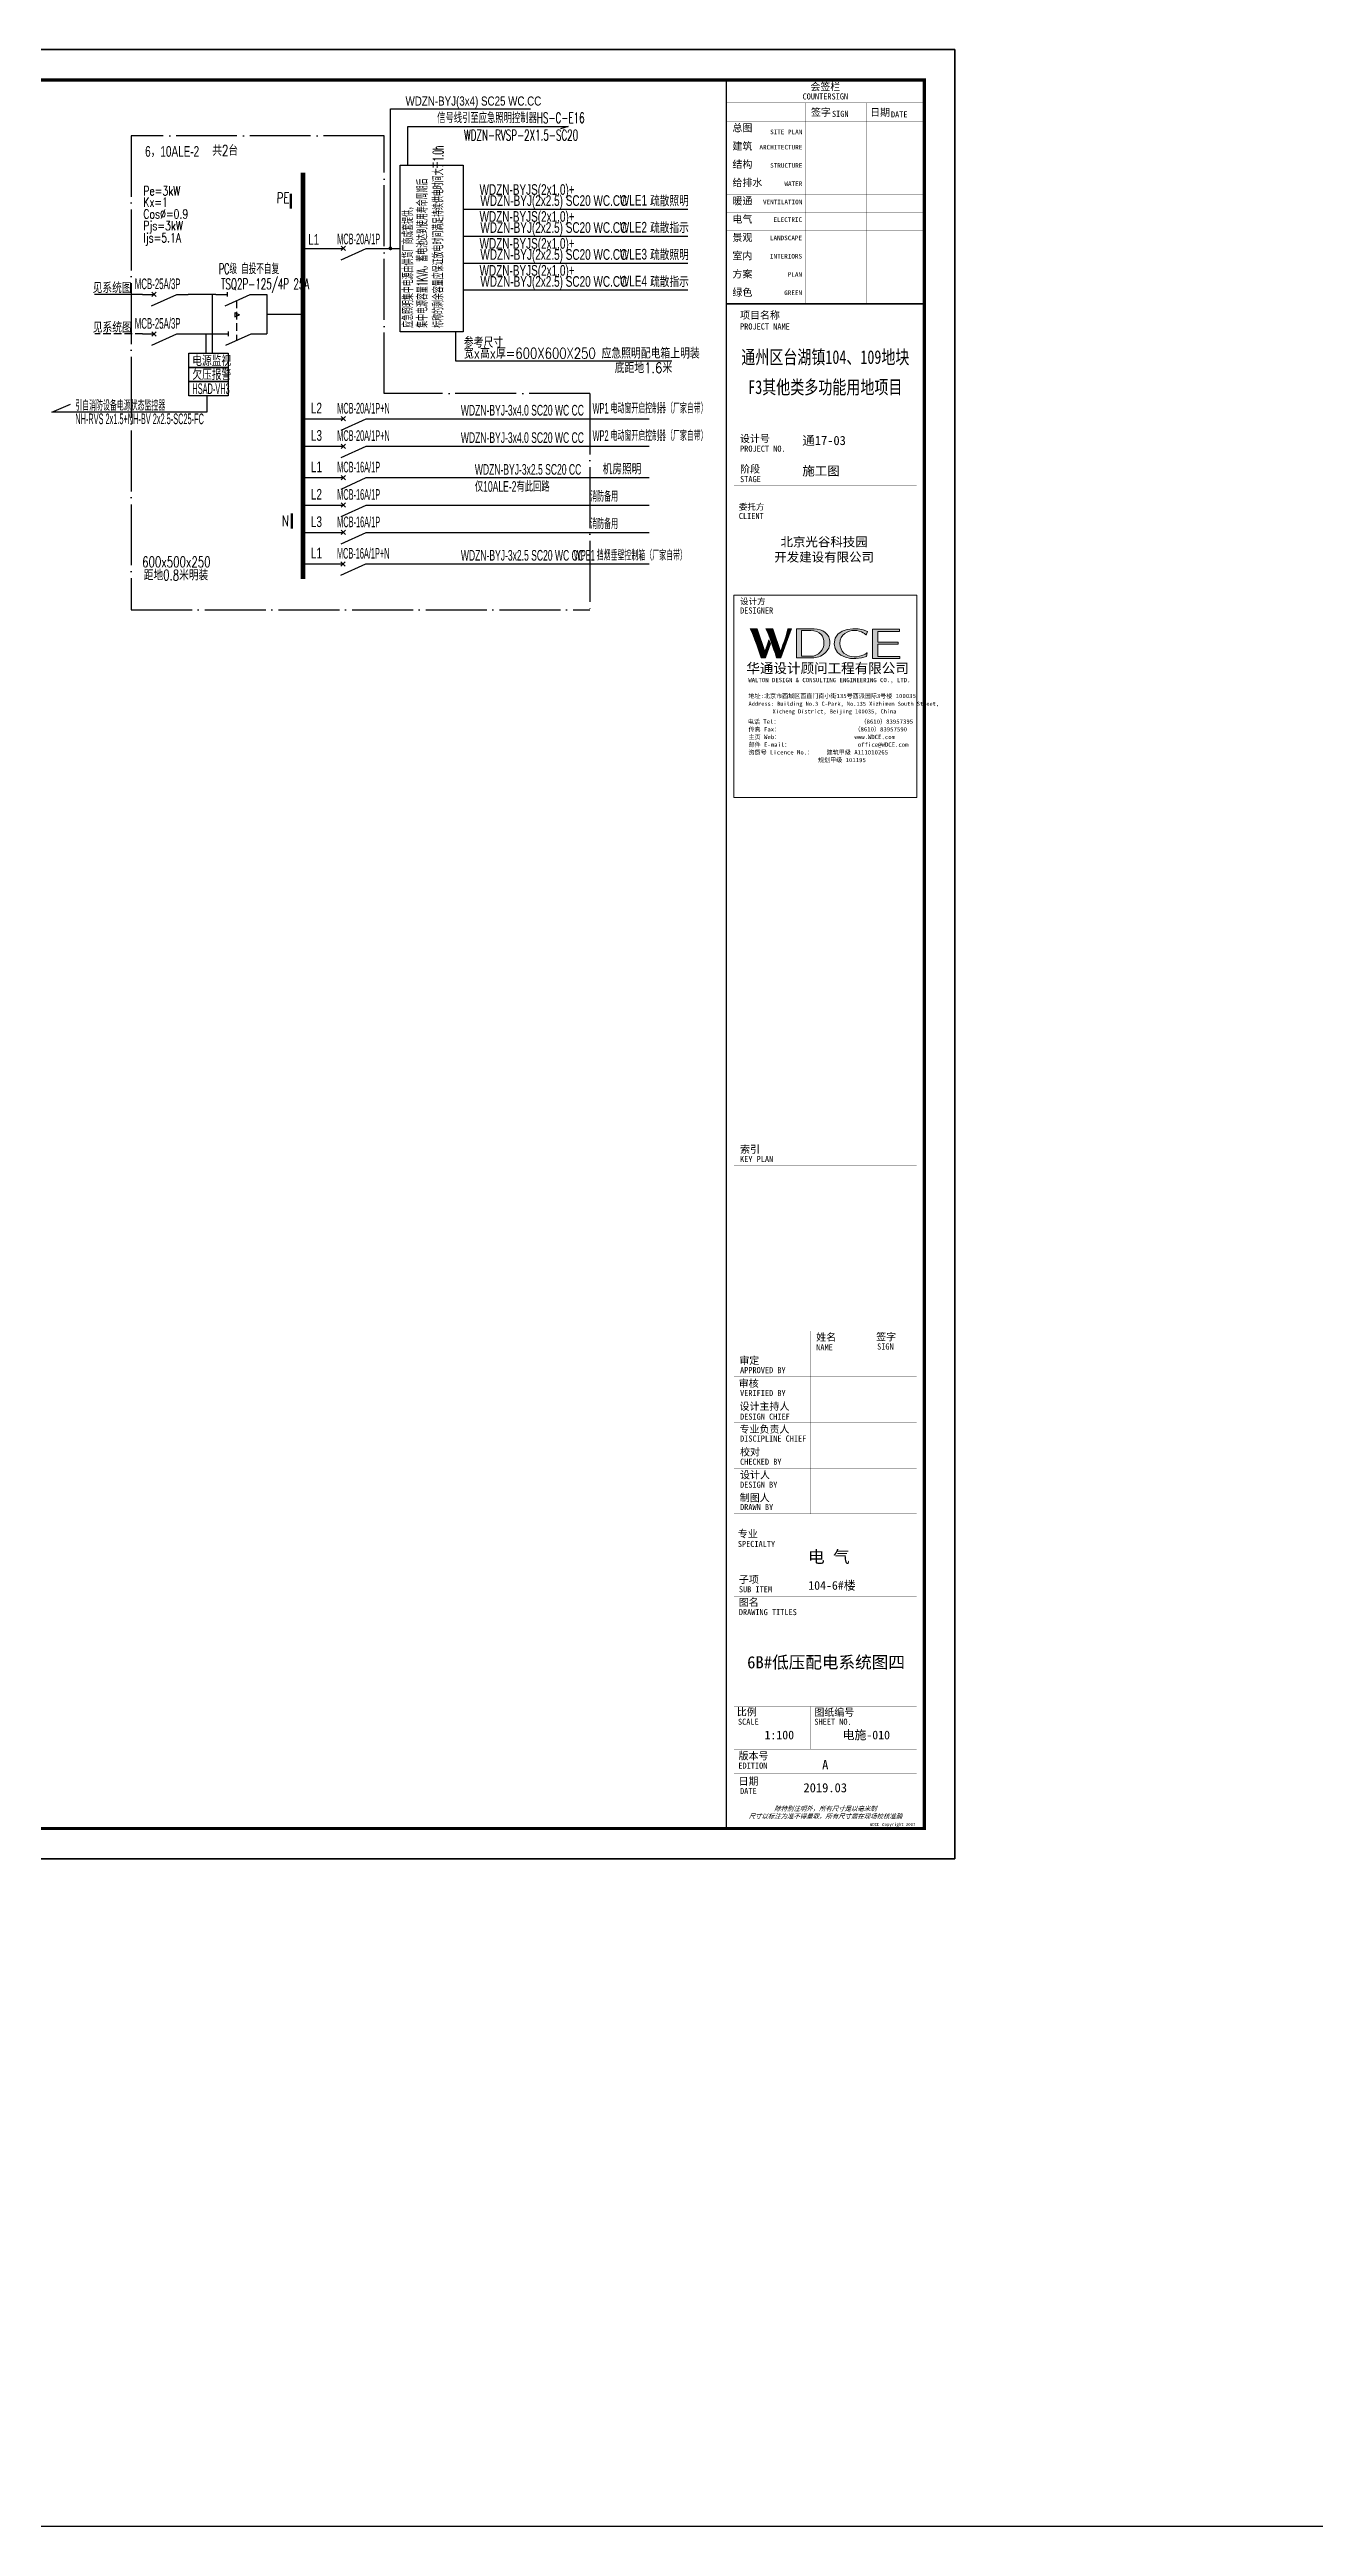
# Model space of a CAD drawing. Extents: x -127004 to 341119, y -13158 to 456864.
# Drawn here: x 81460 to 122995, y -13158 to 68161 of the extents above; entities that cross this region are included whole.
import ezdxf
from ezdxf.enums import TextEntityAlignment as Align

# ---------------------------------------------------------------- set-up
doc = ezdxf.new("R2010")
doc.units = 0
doc.header["$LTSCALE"] = 1000
for name, pattern in [('CONTINOUS', [0]), ('DASH', [0.35, 0.25, -0.1]), ('DOTE', [2.42, 2, -0.2, 0.02, -0.2]), ('HIDDEN', [0.375, 0.25, -0.125])]:
    doc.linetypes.add(name, pattern=pattern)
doc.layers.get('0').update_dxf_attribs({"linetype": 'CONTINUOUS'})
doc.layers.get('Defpoints').update_dxf_attribs({"linetype": 'CONTINUOUS'})
for name, color, linetype in [('DIM-箱柜', 3, 'CONTINUOUS'), ('DQ', 7, 'CONTINOUS'), ('EL-1', 4, 'DASH'), ('PUB_TEXT', 7, 'CONTINUOUS'), ('SIG_TEXT', 7, 'CONTINUOUS'), ('SL', 6, 'CONTINUOUS'), ('TEL_LEAD', 3, 'CONTINUOUS'), ('TEL_SYMB', 3, 'CONTINUOUS'), ('TEL_TEXT', 3, 'CONTINUOUS'), ('TEL_TITLE', 7, 'CONTINUOUS'), ('WIRE', 4, 'CONTINUOUS'), ('WIRE-照明', 1, 'CONTINUOUS'), ('XT', 6, 'CONTINUOUS'), ('内审意见修改', 2, 'CONTINUOUS'), ('字', 7, 'CONTINUOUS')]:
    doc.layers.add(name, color=color, linetype=linetype)
doc.layers.add('内审要求修改2.10', color=6, linetype='CONTINUOUS', plot=False)
doc.styles.add('_COMPLEX', font='ros.shx', dxfattribs={"width": 0.6, "bigfont": 'jd.shx'})
doc.styles.add('_HZTXT', font='ROMANS2', dxfattribs={"width": 0.8, "bigfont": 'HZDF2'})
doc.styles.add('_JD', font='ros.shx', dxfattribs={"width": 0.65, "bigfont": 'jd.shx'})
doc.styles.add('_TEL_DIM', font='ROMANS2', dxfattribs={"width": 0.8, "height": 3.5, "bigfont": 'HZDF2'})
doc.styles.add('B', font='ROMANS2', dxfattribs={"width": 0.8, "bigfont": 'HZDF2'})
doc.styles.add('DIM_FONT', font='ROMANS', dxfattribs={"bigfont": 'HZTXT'})
doc.styles.add('JD', font='ros.shx', dxfattribs={"width": 0.8, "height": 600, "bigfont": 'hztxt.shx'})
doc.styles.get("Standard").update_dxf_attribs({"font": 'GBENOR', "bigfont": 'GBCBIG'})
doc.styles.add('华文细黑', font='STXIHEI.TTF')
doc.styles.add('图签信息$0$hwxh', font='STXIHEI.TTF')
doc.styles.add('图签信息$0$华文细黑', font='STXIHEI.TTF', dxfattribs={"height": 10})

# ---------------------------------------------------------------- blocks, each defined once
blk = doc.blocks.new('SADF AGF AERG AER GER')
at = {"layer": 'DIM-箱柜'}
blk.add_lwpolyline([(-462150, -1228514), (-378050, -1228514), (-378050, -1287914), (-462150, -1287914)], close=True, dxfattribs=at)
blk = doc.blocks.new('A$C6873132B')
at = {"layer": 'DIM-箱柜'}
blk.add_blockref('SADF AGF AERG AER GER', (378050, 1287914), dxfattribs=at)
blk = doc.blocks.new('M_M7')
for p, q in [((-0.25, -0.2), (0, -0.75)), ((-0.047, -0.297), (0.047, -0.203)), ((-0.047, -0.203), (0.047, -0.297))]:
    blk.add_line(p, q)
for points in [[(0, 0), (0, -0.25)], [(0, -0.75), (0, -1)]]:
    blk.add_lwpolyline(points)
at = {"width": 0.8, "flags": 9}
blk.add_attdef('S', (0.25, -0.5), '', height=0.2, dxfattribs=at)
blk = doc.blocks.new('M_M8')
for p, q in [((-0.25, -0.2), (0, -0.75)), ((0.05, -0.25), (-0.05, -0.25))]:
    blk.add_line(p, q)
for points in [[(0, 0), (0, -0.25)], [(0, -0.75), (0, -1)]]:
    blk.add_lwpolyline(points)
at = {"style": 'DIM_FONT', "width": 0.8, "flags": 9}
blk.add_attdef('S', (0.25, -0.5), '', height=0.2, dxfattribs=at)
blk = doc.blocks.new('图签信息$0$WDCE Copyright200X')
at = {"const_width": 0.016}
blk.add_lwpolyline([(-10.6, 1.26, 1), (-11.4, 1.26, 1)], format="xyb", close=True, dxfattribs=at)
at = {"style": '图签信息$0$华文细黑'}
for s, p in [('WDCE ', (-11.46, 0.5)), ('     Copyright ', (-3.51, 0.5))]:
    blk.add_text(s, height=1, dxfattribs=at).set_placement(p, align=Align.BOTTOM_RIGHT)
blk.add_text('c', height=0.6, dxfattribs=at).set_placement((-11.04, 1.35), align=Align.MIDDLE_CENTER)
blk.add_attdef('200X', text='', height=1, dxfattribs=at).set_placement((-0.45, 0.5), align=Align.BOTTOM_RIGHT)
blk = doc.blocks.new('图签信息$0$logo2')
h = blk.add_hatch(color=7)
h.paths.add_polyline_path([(19.02, -7.36), (15.84, -7.36), (15.84, -3.97), (18.97, -3.97), (18.97, -4.24), (16.46, -4.24), (16.46, -5.45), (18.81, -5.45), (18.81, -5.69), (16.47, -5.69), (16.47, -7.12), (19.02, -7.12)])
edge = h.paths.add_edge_path()
edge.add_spline(control_points=[(15.26, -4.21), (15.26, -4.21), (15.13, -4.65), (15.13, -4.65), (15.13, -4.65), (14.62, -4.1), (13.73, -4.1), (13.04, -4.1), (12.07, -4.54), (12.08, -5.62), (12.08, -6.49), (12.77, -7.16), (13.73, -7.17), (14.66, -7.17), (15.23, -6.68), (15.23, -6.68), (15.23, -6.68), (15.16, -7.11), (15.16, -7.11), (13.63, -7.7), (11.42, -7.29), (11.41, -5.64), (11.4, -3.72), (14.16, -3.66), (15.26, -4.21)], knot_values=[0, 0, 0, 0, 1, 1, 1, 2, 2, 2, 3, 3, 3, 4, 4, 4, 5, 5, 5, 6, 6, 6, 7, 7, 7, 8, 8, 8, 8], degree=3, periodic=0)
edge = h.paths.add_edge_path(flags=16)
edge.add_spline(control_points=[(10.23, -5.57), (10.23, -5.16), (10.12, -4.83), (9.9, -4.58), (9.63, -4.27), (9.23, -4.12), (8.69, -4.12), (8.69, -4.12), (7.64, -4.12), (7.64, -4.12), (7.64, -4.12), (7.64, -7.1), (7.64, -7.1), (7.64, -7.1), (8.66, -7.1), (8.66, -7.1), (9.13, -7.1), (9.52, -6.93), (9.82, -6.6), (10.09, -6.31), (10.23, -5.96), (10.23, -5.57)], knot_values=[0, 0, 0, 0, 1, 1, 1, 2, 2, 2, 3, 3, 3, 4, 4, 4, 5, 5, 5, 6, 6, 6, 7, 7, 7, 7], degree=3, periodic=0)
edge = h.paths.add_edge_path()
edge.add_spline(control_points=[(10.92, -5.51), (10.92, -5.96), (10.72, -6.37), (10.34, -6.72), (9.92, -7.1), (9.41, -7.29), (8.82, -7.29), (8.82, -7.29), (7.03, -7.29), (7.03, -7.29), (7.03, -7.29), (7.03, -3.92), (7.03, -3.92), (7.03, -3.92), (9.1, -3.92), (9.1, -3.92), (9.59, -3.92), (10.01, -4.06), (10.36, -4.34), (10.73, -4.64), (10.92, -5.03), (10.92, -5.51)], knot_values=[0, 0, 0, 0, 1, 1, 1, 2, 2, 2, 3, 3, 3, 4, 4, 4, 5, 5, 5, 6, 6, 6, 7, 7, 7, 7], degree=3, periodic=0)
at = {"lineweight": 0}
blk.add_lwpolyline([(19.02, -7.36), (15.84, -7.36), (15.84, -3.97), (18.97, -3.97), (18.97, -4.24), (16.46, -4.24), (16.46, -5.45), (18.81, -5.45), (18.81, -5.69), (16.47, -5.69), (16.47, -7.12), (19.02, -7.12), (19.02, -7.36)], dxfattribs=at)
for points, knots in [([(10.92, -5.51), (10.92, -5.96), (10.72, -6.37), (10.34, -6.72), (9.92, -7.1), (9.41, -7.29), (8.82, -7.29), (8.82, -7.29), (7.03, -7.29), (7.03, -7.29), (7.03, -7.29), (7.03, -3.92), (7.03, -3.92), (7.03, -3.92), (9.1, -3.92), (9.1, -3.92), (9.59, -3.92), (10.01, -4.06), (10.36, -4.34), (10.73, -4.64), (10.92, -5.03), (10.92, -5.51)], [0, 0, 0, 0, 1, 1, 1, 2, 2, 2, 3, 3, 3, 4, 4, 4, 5, 5, 5, 6, 6, 6, 7, 7, 7, 7]), ([(10.23, -5.57), (10.23, -5.16), (10.12, -4.83), (9.9, -4.58), (9.63, -4.27), (9.23, -4.12), (8.69, -4.12), (8.69, -4.12), (7.64, -4.12), (7.64, -4.12), (7.64, -4.12), (7.64, -7.1), (7.64, -7.1), (7.64, -7.1), (8.66, -7.1), (8.66, -7.1), (9.13, -7.1), (9.52, -6.93), (9.82, -6.6), (10.09, -6.31), (10.23, -5.96), (10.23, -5.57)], [0, 0, 0, 0, 1, 1, 1, 2, 2, 2, 3, 3, 3, 4, 4, 4, 5, 5, 5, 6, 6, 6, 7, 7, 7, 7]), ([(15.26, -4.21), (15.26, -4.21), (15.13, -4.65), (15.13, -4.65), (15.13, -4.65), (14.62, -4.1), (13.73, -4.1), (13.04, -4.1), (12.07, -4.54), (12.08, -5.62), (12.08, -6.49), (12.77, -7.16), (13.73, -7.17), (14.66, -7.17), (15.23, -6.68), (15.23, -6.68), (15.23, -6.68), (15.16, -7.11), (15.16, -7.11), (13.63, -7.7), (11.42, -7.29), (11.41, -5.64), (11.4, -3.72), (14.16, -3.66), (15.26, -4.21)], [0, 0, 0, 0, 1, 1, 1, 2, 2, 2, 3, 3, 3, 4, 4, 4, 5, 5, 5, 6, 6, 6, 7, 7, 7, 8, 8, 8, 8])]:
    blk.add_open_spline(points, degree=3, knots=knots, dxfattribs=at)
blk = doc.blocks.new('图签信息$0$logo1')
h = blk.add_hatch(color=8)
edge = h.paths.add_edge_path()
edge.add_spline(control_points=[(3.86, -5.21), (3.63, -5.88), (3.39, -6.56), (3.39, -6.56), (3.39, -6.56), (2.5, -3.91), (2.5, -3.91), (2.5, -3.91), (1.8, -3.91), (1.69, -3.91), (2.02, -4.39), (2.95, -7.27), (2.95, -7.27), (2.95, -7.27), (3.44, -7.27), (3.44, -7.27), (3.44, -7.27), (4.03, -5.66), (4.03, -5.66), (4.03, -5.66), (3.86, -5.21), (3.86, -5.21)], knot_values=[0, 0, 0, 0, 1, 1, 1, 2, 2, 2, 3, 3, 3, 4, 4, 4, 5, 5, 5, 6, 6, 6, 7, 7, 7, 7], degree=3, periodic=0)
h = blk.add_hatch(color=7)
edge = h.paths.add_edge_path()
edge.add_spline(control_points=[(6.04, -3.91), (6.09, -4.1), (5.2, -6.56), (5.2, -6.56), (5.2, -6.56), (4.3, -3.91), (4.3, -3.91), (4.3, -3.91), (3.6, -3.91), (3.49, -3.91), (3.82, -4.39), (4.75, -7.27), (4.75, -7.27), (4.75, -7.27), (5.24, -7.27), (5.24, -7.27), (5.24, -7.27), (6.33, -4.3), (6.33, -4.3), (6.33, -4.3), (6.48, -3.91), (6.48, -3.91), (6.48, -3.91), (6.21, -3.91), (6.04, -3.91)], knot_values=[0, 0, 0, 0, 1, 1, 1, 2, 2, 2, 3, 3, 3, 4, 4, 4, 5, 5, 5, 6, 6, 6, 7, 7, 7, 8, 8, 8, 8], degree=3, periodic=0)
at = {"color": 8, "lineweight": 0}
blk.add_open_spline([(3.86, -5.21), (3.63, -5.88), (3.39, -6.56), (3.39, -6.56), (3.39, -6.56), (2.5, -3.91), (2.5, -3.91), (2.5, -3.91), (1.8, -3.91), (1.69, -3.91), (2.02, -4.39), (2.95, -7.27), (2.95, -7.27), (2.95, -7.27), (3.44, -7.27), (3.44, -7.27), (3.44, -7.27), (4.03, -5.66), (4.03, -5.66), (4.03, -5.66), (3.86, -5.21), (3.86, -5.21)], degree=3, knots=[0, 0, 0, 0, 1, 1, 1, 2, 2, 2, 3, 3, 3, 4, 4, 4, 5, 5, 5, 6, 6, 6, 7, 7, 7, 7], dxfattribs=at)
at = {"lineweight": 0}
blk.add_open_spline([(6.04, -3.91), (6.09, -4.1), (5.2, -6.56), (5.2, -6.56), (5.2, -6.56), (4.3, -3.91), (4.3, -3.91), (4.3, -3.91), (3.6, -3.91), (3.49, -3.91), (3.82, -4.39), (4.75, -7.27), (4.75, -7.27), (4.75, -7.27), (5.24, -7.27), (5.24, -7.27), (5.24, -7.27), (6.33, -4.3), (6.33, -4.3), (6.33, -4.3), (6.48, -3.91), (6.48, -3.91), (6.48, -3.91), (6.21, -3.91), (6.04, -3.91)], degree=3, knots=[0, 0, 0, 0, 1, 1, 1, 2, 2, 2, 3, 3, 3, 4, 4, 4, 5, 5, 5, 6, 6, 6, 7, 7, 7, 8, 8, 8, 8], dxfattribs=at)
blk.add_blockref('图签信息$0$logo2', (0, 0))
blk = doc.blocks.new('图签信息$0$时间-logo')
at = {"layer": 'Defpoints', "lineweight": 0}
blk.add_lwpolyline([(0, -23.46), (-21.17, -23.46), (-21.17, 0), (0, 0), (0, -23.46)], dxfattribs=at)
blk.add_blockref('图签信息$0$logo1', (-20.97, 0))
at = {"style": '图签信息$0$hwxh'}
for s, height, p in [('华通设计顾问工程有限公司 ', 1.15, (-19.73, -9.05)), ('WALTON DESIGN & CONSULTING ENGINEERING CO., LTD.', 0.5, (-19.5, -10.1)), ('地址:北京市西城区西直门南小街135号西派国际3号楼 100035', 0.5, (-19.48, -11.94)), ('电话 Tel：                        （8610）83957395 ', 0.5, (-19.56, -14.91)), ('Address: Building No.3 C-Park, No.135 Xizhimen South Street, ', 0.47, (-19.48, -12.83)), ('Xicheng District, Beijing 100035, China ', 0.47, (-16.69, -13.72)), ('传真 Fax：                      （8610）83957590 ', 0.5, (-19.48, -15.8)), ('主页 Web：                      www.WDCE.com ', 0.5, (-19.48, -16.69)), ('邮件 E-mail：                    office@WDCE.com ', 0.5, (-19.48, -17.58)), ('资质号 Licence No.：    建筑甲级 A111010265 ', 0.5, (-19.48, -18.47)), ('   规划甲级 101195', 0.5, (-12.6, -19.36))]:
    blk.add_text(s, height=height, dxfattribs=at).set_placement(p)
blk = doc.blocks.new('图签信息')
at = {"const_width": 0.5}
for points in [[(-65, 574), (-65, 500.5), (0, 500.5), (0, 574)], [(-65, 0), (0, 0), (0, 500.5), (-65, 500.5)]]:
    blk.add_lwpolyline(points, close=True, dxfattribs=at)
at = {"const_width": 0.05}
for points in [[(-65, 566.5), (0, 566.5)], [(-39.14, 566.5), (-39.14, 500.5)], [(-19.1, 566.5), (-19.1, 500.5)], [(-65, 560.5), (0, 560.5)], [(-65, 554.5), (0, 554.5)], [(-65, 548.5), (0, 548.5)], [(-65, 542.5), (0, 542.5)], [(-65, 536.5), (0, 536.5)], [(-65, 530.5), (0, 530.5)], [(-65, 524.5), (0, 524.5)], [(-65, 518.5), (0, 518.5)], [(-65, 512.5), (0, 512.5)], [(-65, 512.5), (0, 512.5)], [(-65, 506.5), (0, 506.5)], [(-65, 500.5), (0, 500.5)], [(-62.5, 450.87), (-2.5, 450.87)], [(-62.5, 440.87), (-2.5, 440.87)], [(-2.5, 407.85), (-2.5, 436.12), (-62.5, 436.12), (-62.5, 407.85)], [(-62.5, 407.85), (-2.5, 407.85)], [(-62.5, 404.92), (-62.5, 227.83)], [(-62.5, 404.92), (-2.5, 404.92)], [(-62.5, 227.83), (-2.5, 227.83), (-2.5, 404.92)], [(-57.5, 338.36), (-7.5, 338.36)], [(-57.5, 288.83), (-7.5, 288.83)], [(-62.5, 227.83), (-2.5, 227.83)], [(-57.5, 234.85), (-7.5, 234.85)], [(-62.5, 217.74), (-2.5, 217.74)], [(-62.5, 103.26), (-2.5, 103.26), (-2.5, 163.26), (-62.5, 163.26), (-62.5, 103.26)], [(-37.5, 163.26), (-37.5, 103.26)], [(-20, 163.26), (-20, 103.26)], [(-62.5, 155.76), (-2.5, 155.76)], [(-62.5, 148.26), (-2.5, 148.26)], [(-62.5, 140.76), (-2.5, 140.76)], [(-62.5, 133.26), (-2.5, 133.26)], [(-62.5, 125.76), (-2.5, 125.76)], [(-62.5, 118.26), (-2.5, 118.26)], [(-62.5, 110.76), (-2.5, 110.76)], [(-62.5, 98.5), (-2.5, 98.5), (-2.5, 10), (-62.5, 10), (-62.5, 98.5)], [(-62.5, 83.5), (-2.5, 83.5)], [(-62.5, 76), (-2.5, 76)], [(-62.5, 40), (-2.5, 40)], [(-37.5, 40), (-37.5, 26)], [(-62.5, 26), (-2.5, 26)], [(-62.5, 18), (-2.5, 18)]]:
    blk.add_lwpolyline(points, dxfattribs=at)
at = {"ltscale": 0.001, "xscale": 2.834689937531525, "yscale": 2.834689937531525, "zscale": 2.834689937531525}
blk.add_blockref('图签信息$0$时间-logo', (-2.5, 404.92), dxfattribs=at)
blk.add_blockref('图签信息$0$WDCE Copyright200X', (-2.5, 0)).add_auto_attribs({'200X': '2007'})
at = {"style": '图签信息$0$华文细黑'}
for s, height, p in [('COUNTERSIGN', 2, (-32.5, 569.6)), ('会签栏', 2.4, (-32.5, 573))]:
    blk.add_text(s, height=height, dxfattribs=at).set_placement(p, align=Align.TOP_CENTER)
for s, height, p in [('签字', 2.4, (-37.22, 564.63)), ('SIGN', 2, (-30.32, 563.88)), ('日期', 2.4, (-17.79, 564.58)), ('DATE', 2, (-10.96, 563.7)), ('建筑', 2.4, (-63, 553.5)), ('总图', 2.4, (-63, 559.5)), ('结构', 2.4, (-63, 547.5)), ('给排水', 2.4, (-63, 541.5)), ('暖通', 2.4, (-63, 535.5)), ('电气', 2.4, (-63, 529.5)), ('景观', 2.4, (-63, 523.5)), ('室内', 2.4, (-63, 517.5)), ('绿色', 2.4, (-63, 505.5)), ('方案', 2.4, (-63, 511.5)), ('项目名称', 2.4, (-60.5, 498)), ('PROJECT NAME', 2, (-60.5, 494.08)), ('设计号', 2.4, (-60.54, 457.48)), ('PROJECT NO.', 2, (-60.5, 453.97)), ('阶段', 2.4, (-60.5, 447.47)), ('STAGE', 2, (-60.5, 443.97)), ('委托方', 2, (-60.9, 434.86)), ('CLIENT', 2, (-60.9, 431.86)), ('设计方', 2, (-60.5, 403.83)), ('DESIGNER', 2, (-60.5, 400.83)), ('KEY PLAN', 2, (-60.5, 220.74)), ('索引', 2.4, (-60.5, 224.14)), ('姓名', 2.4, (-35.5, 162.47)), ('签字', 2.4, (-15.81, 162.57)), ('审定', 2.4, (-60.73, 154.81)), ('NAME', 2, (-35.5, 158.96)), ('SIGN', 2, (-15.5, 159.2)), ('审核', 2.4, (-60.95, 147.29)), ('APPROVED BY', 2, (-60.5, 151.44)), ('设计主持人', 2.4, (-60.68, 139.76)), ('VERIFIED BY', 2, (-60.5, 143.91)), ('专业负责人', 2.4, (-60.67, 132.26)), ('DESIGN CHIEF', 2, (-60.5, 136.19)), ('校对', 2.4, (-60.5, 124.76)), ('DISCIPLINE CHIEF', 2, (-60.5, 128.98)), ('CHECKED BY', 2, (-60.5, 121.37)), ('设计人', 2.4, (-60.5, 117.26)), ('DESIGN BY', 2, (-60.5, 113.83)), ('制图人', 2.4, (-60.61, 109.76)), ('DRAWN BY', 2, (-60.5, 106.5)), ('专业', 2.4, (-61.23, 97.93)), ('SPECIALTY', 2, (-61.23, 94.38)), ('子项', 2.4, (-60.88, 82.92)), ('SUB ITEM', 2, (-60.88, 79.5)), ('图名', 2.4, (-60.91, 75.41)), ('DRAWING TITLES', 2, (-60.91, 72)), ('比例', 2.4, (-61.56, 39.42)), ('SCALE', 2, (-61.19, 36)), ('SHEET NO.', 2, (-36.1, 36)), ('图纸编号', 2.4, (-36.1, 39.32)), ('版本号', 2.4, (-61, 25.03)), ('EDITION', 2, (-61.06, 21.61)), ('日期', 2.4, (-61, 16.68)), ('DATE', 2, (-60.5, 13.26))]:
    blk.add_text(s, height=height, dxfattribs=at).set_placement(p, align=Align.TOP_LEFT)
for s, p in [('SITE PLAN', (-40.06, 557.7)), ('ARCHITECTURE', (-40.06, 552.7)), ('STRUCTURE', (-40.06, 546.7)), ('WATER', (-40.06, 540.7)), ('VENTILATION', (-40.06, 534.7)), ('ELECTRIC', (-40.14, 528.89)), ('LANDSCAPE', (-40.14, 522.89)), ('INTERIORS', (-40.14, 516.89)), ('GREEN', (-40.14, 504.89)), ('PLAN', (-40.14, 510.89))]:
    blk.add_text(s, height=1.5, dxfattribs=at).set_placement(p, align=Align.TOP_RIGHT)
at = {"color": 4, "style": '图签信息$0$华文细黑', "width": 0.75}
for s, p in [('通州区台湖镇104、109地块', (-32.5, 480.78)), ('F3其他类多功能用地项目', (-32.5, 470.91))]:
    blk.add_text(s, height=4.5, dxfattribs=at).set_placement(p, align=Align.CENTER)
at = {"color": 4, "style": '图签信息$0$华文细黑'}
for s, p in [('A', (-32.53, 19.4)), ('2019.03', (-32.53, 11.84))]:
    blk.add_text(s, height=3, dxfattribs=at).set_placement(p, align=Align.CENTER)
at = {"style": '图签信息$0$华文细黑', "oblique": 20}
for s, p in [('尺寸以标注为准不得量取，所有尺寸需在现场校核准确', (-32.5, 4)), ('除特别注明外，所有尺寸是以毫米制', (-32.5, 6.5))]:
    blk.add_text(s, height=1.5, dxfattribs=at).set_placement(p, align=Align.MIDDLE_CENTER)
at = {"color": 4, "ltscale": 0.001, "char_height": 3, "width": 58.4895, "style": '图签信息$0$华文细黑'}
for s, insert, attachment_point in [('通17-03', (-40.06, 455.51), 4), ('施工图', (-40.06, 445.51), 4), ('北京光谷科技园\\P开发建设有限公司', (-32.9, 419.71), 5)]:
    blk.add_mtext(s, dxfattribs=dict(at, insert=insert, attachment_point=attachment_point))
blk = doc.blocks.new('图签-A1')
at = {"color": 2}
blk.add_blockref('图签信息', (0, 0), dxfattribs=at)

msp = doc.modelspace()

# ---------------------------------------------------------------- linework, layer by layer
at = {"color": 0, "linetype": 'DOTE'}
for p, q in [((92453, 65329), (84139, 65329)), ((84139, 65329), (84139, 49767)), ((92453, 56866), (92453, 65329)), ((99204, 56866), (92453, 56866)), ((99204, 56866), (99204, 49767)), ((84139, 49767), (99204, 49767))]:
    msp.add_line(p, q, dxfattribs=at)
msp.add_lwpolyline([(-86575, 355413), (127272, 355413), (127272, -13158), (-86575, -13158)], close=True)
at = {"color": 1, "linetype": 'Continuous', "const_width": 72.9}
for points in [[(89380, 63431), (89380, 62934)], [(89416, 52939), (89416, 52429)]]:
    msp.add_lwpolyline(points, dxfattribs=at)
at = {"layer": 'EL-1'}
msp.add_line((84518, 58825), (82944, 58825), dxfattribs=at)
at = {"layer": 'PUB_TEXT'}
for p, q in [((94794, 58894), (94794, 57939)), ((94794, 57939), (101897, 57939))]:
    msp.add_line(p, q, dxfattribs=at)
msp.add_lwpolyline([(94794, 58894), (94794, 57939)], dxfattribs=at)
at = {"layer": 'TEL_LEAD'}
for p, q in [((92652, 61632), (92652, 66217)), ((92652, 66217), (97251, 66217))]:
    msp.add_line(p, q, dxfattribs=at)
at = {"layer": 'TEL_LEAD', "const_width": 60}
msp.add_lwpolyline([(92652, 61602, 1), (92652, 61662, 1)], format="xyb", close=True, dxfattribs=at)
at = {"layer": 'TEL_SYMB'}
msp.add_lwpolyline([(95043, 64370), (95043, 58894), (92977, 58894), (92977, 64370)], close=True, dxfattribs=at)
at = {"layer": 'TEL_TITLE'}
msp.add_lwpolyline([(27084, 8761), (111184, 8761), (111184, 68161), (27084, 68161)], close=True, dxfattribs=at)
at = {"layer": 'TEL_TITLE', "const_width": 100}
msp.add_lwpolyline([(29584, 9761), (110184, 9761), (110184, 67161), (29584, 67161)], close=True, dxfattribs=at)
at = {"layer": 'WIRE', "color": 6}
for p, q in [((81532, 56254), (82147, 56520)), ((86623, 56254), (81532, 56254))]:
    msp.add_line(p, q, dxfattribs=at)
at = {"layer": 'WIRE-照明'}
for p, q in [((98494, 65639), (98238, 65553)), ((95035, 62922), (102423, 62922)), ((95035, 62037), (102423, 62037)), ((89782, 61632), (90734, 61632)), ((91909, 61632), (92977, 61632)), ((95035, 61152), (102423, 61152)), ((95035, 60267), (102423, 60267)), ((87542, 59528), (87542, 59380)), ((87542, 59528), (87702, 59454)), ((87542, 59380), (87702, 59454)), ((88234, 60124), (88595, 60124)), ((88595, 60124), (88595, 58825)), ((88595, 59474), (89782, 59474)), ((88231, 58825), (88595, 58825)), ((89782, 56038), (90734, 56038)), ((91909, 56038), (101146, 56038)), ((89782, 55138), (90734, 55138)), ((91909, 55138), (101146, 55138)), ((89782, 54106), (90734, 54106)), ((91909, 54106), (101146, 54106)), ((89782, 53206), (90734, 53206)), ((91909, 53206), (101146, 53206)), ((89782, 52306), (90734, 52306)), ((91909, 52306), (101146, 52306)), ((89782, 51274), (90725, 51274)), ((91900, 51274), (101146, 51274))]:
    msp.add_line(p, q, dxfattribs=at)
at = {"layer": 'WIRE-照明', "linetype": 'Continuous'}
for p, q in [((84511, 60124), (82939, 60124)), ((86922, 60124), (86011, 60124)), ((86018, 58825), (86954, 58825))]:
    msp.add_line(p, q, dxfattribs=at)
at = {"layer": 'WIRE-照明', "linetype": 'HIDDEN'}
msp.add_line((87604, 59923), (87604, 58609), dxfattribs=at)
at = {"layer": 'WIRE-照明'}
msp.add_lwpolyline([(93227, 64370), (93227, 65639), (98494, 65639)], dxfattribs=at)
at = {"layer": 'WIRE-照明', "const_width": 160}
msp.add_lwpolyline([(89782, 64115), (89782, 50777)], dxfattribs=at)
at = {"layer": 'XT'}
for p, q in [((86804, 60124), (86804, 58193)), ((86601, 58193), (86601, 58825)), ((86623, 56790), (86623, 56254))]:
    msp.add_line(p, q, dxfattribs=at)
for points in [[(86029, 58193), (87328, 58193), (87328, 57725), (86029, 57725)], [(86029, 57725), (87328, 57725), (87328, 57258), (86029, 57258)], [(86029, 57258), (87328, 57258), (87328, 56790), (86029, 56790)]]:
    msp.add_lwpolyline(points, close=True, dxfattribs=at)

# ---------------------------------------------------------------- block references
at = {"layer": 'DIM-箱柜'}
msp.add_blockref('SADF AGF AERG AER GER', (489234, 1296675), dxfattribs=at)
at = {"layer": 'DQ', "xscale": 1500, "yscale": 1500, "zscale": 1500, "rotation": 90}
for name, p in [('M_M7', (90734, 61632)), ('M_M7', (84511, 60124)), ('M_M8', (86922, 60124)), ('M_M7', (84518, 58825)), ('M_M8', (86954, 58825)), ('M_M7', (90734, 56038)), ('M_M7', (90734, 55138)), ('M_M7', (90734, 54106)), ('M_M7', (90734, 53206)), ('M_M7', (90734, 52306)), ('M_M7', (90725, 51274))]:
    msp.add_blockref(name, p, dxfattribs=at)
at = {"layer": 'SL', "xscale": 100, "yscale": 100, "zscale": 100}
msp.add_blockref('图签-A1', (110184, 9761), dxfattribs=at)
at = {"layer": '内审要求修改2.10'}
msp.add_blockref('A$C6873132B', (111184, 8761), dxfattribs=at)

# ---------------------------------------------------------------- texts
at = {"layer": 'PUB_TEXT', "style": '_HZTXT', "width": 0.6}
for s, p in [('信号线引至应急照明控制器HS-C-E16 ', (94187, 65744)), ('WDZN-RVSP-2X1.5-SC20', (95073, 65175))]:
    msp.add_text(s, height=350, dxfattribs=at).set_placement(p)
at = {"layer": 'PUB_TEXT', "style": '_HZTXT', "width": 0.5}
for s, p in [('标称的剩余容量应保证放电时间满足持续供电时间大于1.0h', (94394, 59026)), ('集中电源容量1KVA，蓄电池达到使用寿命周期后', (93873, 59026)), ('应急照明集中电源由供货厂商成套提供，', (93403, 59026))]:
    msp.add_text(s, height=350, rotation=90, dxfattribs=at).set_placement(p)
at = {"layer": 'SIG_TEXT'}
for s, height, style, width, p in [('Pe=3kW', 300, '_TEL_DIM', 0.75, (84539, 63371)), ('Cos%%C=0.9', 300, '_TEL_DIM', 0.75, (84539, 62612)), ('Kx=1', 300, '_TEL_DIM', 0.75, (84539, 63002)), ('Pjs=3kW', 300, '_TEL_DIM', 0.75, (84539, 62228)), ('Ijs=5.1A', 300, '_TEL_DIM', 0.75, (84539, 61830)), ('参考尺寸', 350, '_HZTXT', 0.8, (95064, 58373, 0)), ('宽x高x厚=600X600X250 应急照明配电箱上明装 ', 350, '_HZTXT', 0.8, (95070, 58015, 0)), ('底距地1.6米', 350, '_HZTXT', 0.8, (100019, 57536, 0))]:
    msp.add_text(s, height=height, dxfattribs=dict(at, style=style, width=width)).set_placement(p)
at = {"layer": 'TEL_LEAD', "color": 7, "style": 'JD', "width": 0.8}
msp.add_text('WDZN-BYJ(3x4) SC25 WC.CC', height=300, dxfattribs=at).set_placement((93150, 66320))
at = {"layer": 'TEL_TEXT', "linetype": 'Continuous', "style": 'B', "oblique": 0.7}
for s, width, p in [('共2台', 0.7, (86802, 64671)), ('见系统图', 0.7, (82877, 60163)), ('TSQ2P-125/4P 25A', 0.6, (87090, 60290)), ('见系统图', 0.7, (82882, 58864)), ('600x500x250', 0.7, (84498, 51162)), ('距地0.8米明装', 0.7, (84552, 50732))]:
    msp.add_text(s, height=350, dxfattribs=dict(at, width=width)).set_placement(p)
at = {"layer": 'TEL_TEXT', "ltscale": 2, "style": '_COMPLEX'}
for s, width, p in [('6，10ALE-2', 0.7, (84599, 64641)), ('WDZN-BYJS(2x1.0)+', 0.7, (95580, 63390)), ('WDZN-BYJS(2x1.0)+', 0.7, (95580, 62505)), ('WDZN-BYJ(2x2.5) SC20 WC.CC', 0.7, (95607, 63027)), ('WLE1', 0.7, (100186, 63037)), ('疏散照明', 0.7, (101178, 63017)), ('L1', 0.7, (89953, 61753)), ('MCB-20A/1P', 0.5, (90906, 61768)), ('WDZN-BYJS(2x1.0)+', 0.7, (95580, 61621)), ('WDZN-BYJ(2x2.5) SC20 WC.CC', 0.7, (95607, 62142)), ('WLE2', 0.7, (100186, 62152)), ('疏散指示', 0.7, (101178, 62133)), ('WDZN-BYJS(2x1.0)+', 0.7, (95580, 60736)), ('WDZN-BYJ(2x2.5) SC20 WC.CC', 0.7, (95607, 61257)), ('WLE3', 0.7, (100186, 61267)), ('疏散照明', 0.7, (101178, 61248)), ('WDZN-BYJ(2x2.5) SC20 WC.CC', 0.7, (95607, 60372)), ('WLE4', 0.7, (100186, 60382)), ('疏散指示', 0.7, (101178, 60363)), ('电源监视', 0.7, (86147, 57768, 37)), ('欠压报警', 0.7, (86151, 57313, 37)), ('HSAD-VH3', 0.5, (86152, 56851)), ('引自消防设备电源状态监控器 ', 0.5, (82305, 56304)), ('NH-RVS 2x1.5+NH-BV 2x2.5-SC25-FC ', 0.5, (82305, 55862)), ('L2', 0.7, (90042, 56216)), ('MCB-20A/1P+N', 0.5, (90906, 56211)), ('WDZN-BYJ-3x4.0 SC20 WC CC', 0.6, (94966, 56145)), ('WP1 电动窗开启控制器（厂家自带）', 0.5, (99292, 56211)), ('L3', 0.7, (90042, 55316)), ('MCB-20A/1P+N', 0.5, (90906, 55311)), ('WDZN-BYJ-3x4.0 SC20 WC CC', 0.6, (94966, 55245)), ('WP2 电动窗开启控制器（厂家自带）', 0.5, (99292, 55311)), ('L1', 0.7, (90042, 54284)), ('MCB-16A/1P', 0.5, (90906, 54279)), ('WDZN-BYJ-3x2.5 SC20 CC', 0.6, (95425, 54202)), ('机房照明', 0.7, (99621, 54215)), ('L2', 0.7, (90042, 53384)), ('MCB-16A/1P', 0.5, (90906, 53379)), ('仅10ALE-2有此回路', 0.6, (95425, 53641)), ('                  消防备用', 0.5, (98007, 53317)), ('L3', 0.7, (90042, 52484)), ('MCB-16A/1P', 0.5, (90906, 52479)), ('                  消防备用', 0.5, (98007, 52417)), ('L1', 0.7, (90042, 51452)), ('MCB-16A/1P+N', 0.5, (90897, 51447)), ('WDZN-BYJ-3x2.5 SC20 WC CC', 0.6, (94966, 51381)), ('          WPE1 挡烟垂壁控制箱（厂家自带）  ', 0.5, (98007, 51385))]:
    msp.add_text(s, height=350, dxfattribs=dict(at, width=width)).set_placement(p)
at = {"layer": 'TEL_TEXT', "color": 1, "linetype": 'Continuous', "style": 'B', "oblique": 0.7, "width": 0.7}
for s, p in [('PE', (88918, 63115)), ('N', (89086, 52510))]:
    msp.add_text(s, height=350, dxfattribs=at).set_placement(p)
at = {"layer": 'TEL_TEXT', "linetype": 'Continuous', "style": 'B', "width": 0.55}
msp.add_text('PC级 自投不自复', height=350, dxfattribs=at).set_placement((87020, 60788))
at = {"layer": '内审意见修改', "ltscale": 2, "style": '_JD', "width": 0.55}
for p in [(84260, 60294), (84260, 58995)]:
    msp.add_text('MCB-25A/3P', height=350, dxfattribs=at).set_placement(p)
at = {"layer": '字', "style": '华文细黑'}
for s, p in [('104-6#楼', (106373, 17595)), ('电施-010', (107502, 12684)), ('1:100', (104937, 12684))]:
    msp.add_text(s, height=285.4, dxfattribs=at).set_placement(p)
at = {"layer": '字', "char_height": 400, "width": 78154.16, "attachment_point": 5, "style": '华文细黑'}
for s, insert in [('电 气', (107048, 18658)), ('6B#低压配电系统图四', (106958, 15191))]:
    msp.add_mtext(s, dxfattribs=dict(at, insert=insert))

doc.saveas('drawing.dxf')
